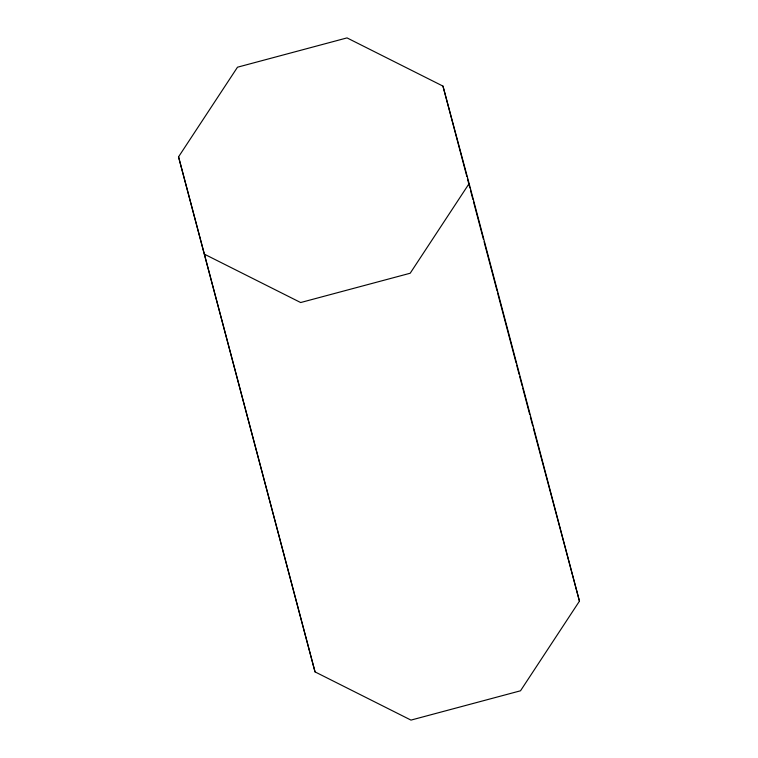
<?xml version="1.0" encoding="UTF-8"?>
<svg xmlns="http://www.w3.org/2000/svg" width="758" height="758" viewBox="0 0 758 758"><rect width="100%" height="100%" fill="white"/><g stroke="black" fill="none" stroke-linecap="round" stroke-linejoin="round"><path stroke-width="1.14" d="M178.547 156.849L237.491 67.206L347.022 37.9L442.966 86.109L469.126 183.588L579.453 601.151L520.509 690.794L410.978 720.1L315.034 671.891L178.547 156.849L315.034 671.891M469.126 183.588L410.182 273.24L300.661 302.537L204.707 254.328M579.453 601.151L533.338 428.166M442.966 86.109L466.843 176.481M467.449 178.774L469.865 187.927M470.472 190.211L472.888 199.363M473.494 201.656L483.471 239.405M484.068 241.688L497.068 290.882M497.674 293.175L516.113 362.959M516.719 365.242L519.135 374.395M519.742 376.688L522.158 385.841M522.764 388.124L529.709 414.436M530.316 416.72L532.732 425.873"/></g></svg>
